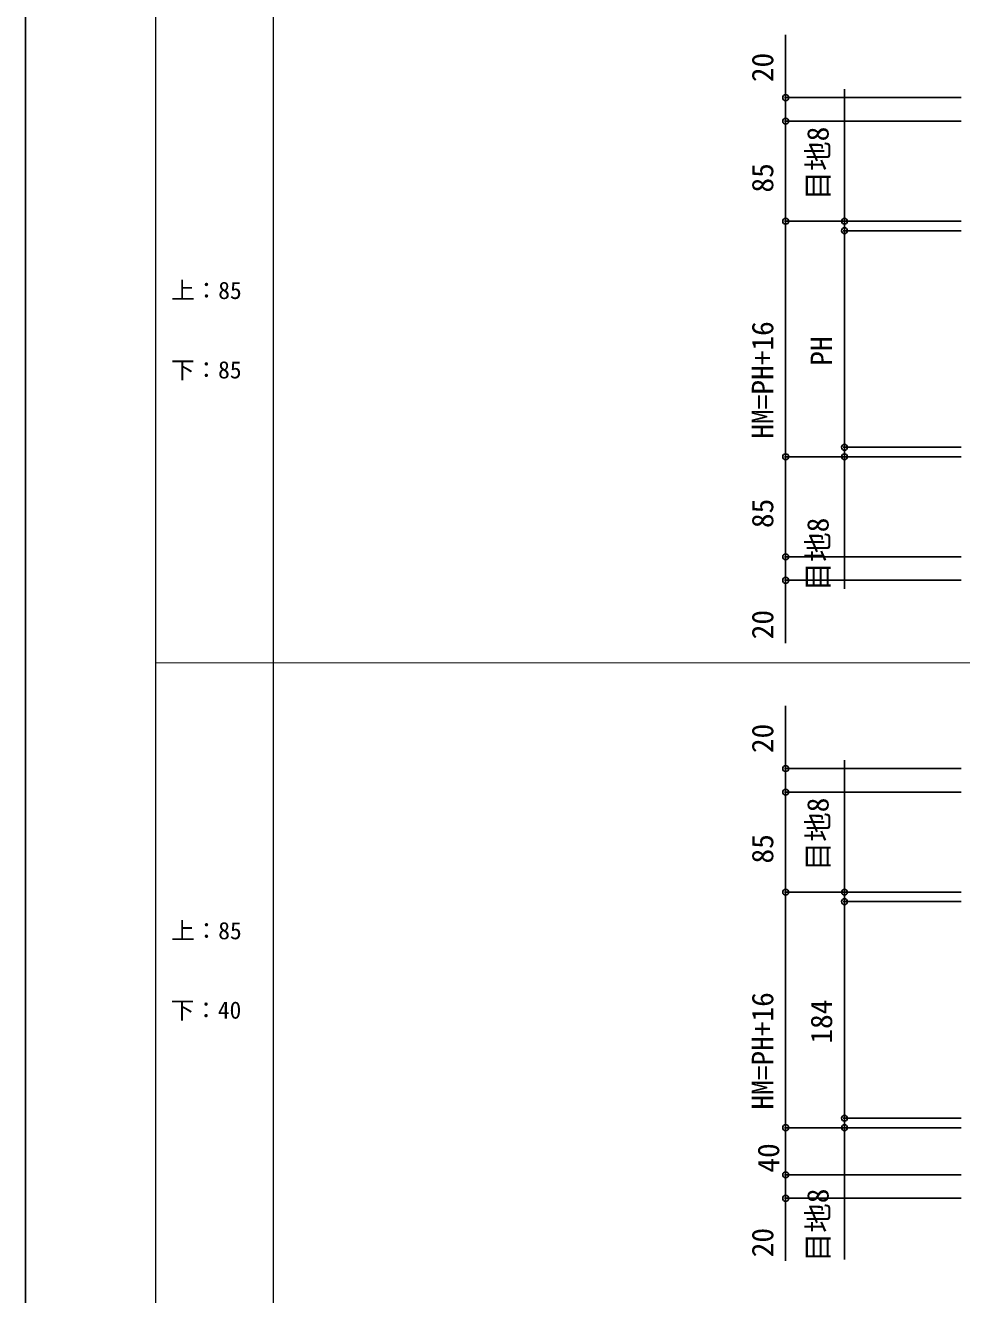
# Model space of a CAD drawing. Units: millimetres, scale not verified. Extents: x -1750 to 1750, y -2600 to 2589.
# Drawn here: x -1750 to -955, y 100 to 1178 of the extents above; entities that cross this region are included whole.
import ezdxf
from ezdxf.enums import TextEntityAlignment as Align

# ---------------------------------------------------------------- set-up
doc = ezdxf.new("R2010")
doc.units = ezdxf.units.MM
doc.header["$LTSCALE"] = 14
doc.layers.add('0-1_DIM3', color=63, linetype='Continuous', lineweight=18)
for name, color, linetype in [('0-2_USER1', 3, 'Continuous'), ('0-7_YKK_D', 6, 'Continuous'), ('0-8_YKK_ZWAK', 7, 'Continuous')]:
    doc.layers.add(name, color=color, linetype=linetype)
doc.styles.add('ＭＳ ゴシック', font='')
doc.styles.get('ＭＳ ゴシック').set_extended_font_data('MS Gothic')

msp = doc.modelspace()

# ---------------------------------------------------------------- linework, layer by layer
at = {"layer": '0-1_DIM3'}
for p, q in [((-1539.56, 1736.12), (-1539.56, -463.82)), ((1680.48, 638.04), (-1639.56, 636.12))]:
    msp.add_line(p, q, dxfattribs=at)
msp.add_lwpolyline([(1680.48, 2238.04), (-1639.56, 2236.12), (-1639.56, -463.88)], dxfattribs=at)
at = {"layer": '0-7_YKK_D'}
for p, q in [((-1054.06, 1011.58), (-1054.06, 1123.68)), ((-955.06, 1116.58), (-1105.06, 1116.58)), ((-955.06, 1096.58), (-1105.06, 1096.58)), ((-955.06, 1096.58), (-1105.06, 1096.58)), ((-1104.06, 1096.58), (-1104.06, 1011.58)), ((-955.06, 1011.58), (-1105.06, 1011.58)), ((-955.06, 1011.58), (-1105.06, 1011.58)), ((-1104.06, 1011.58), (-1104.06, 811.58)), ((-955.06, 1011.58), (-1055.06, 1011.58)), ((-955.06, 1003.58), (-1055.06, 1003.58)), ((-955.06, 1003.58), (-1055.06, 1003.58)), ((-1054.06, 1003.58), (-1054.06, 1011.58)), ((-1054.06, 1003.58), (-1054.06, 993.58)), ((-1054.06, 1003.58), (-1054.06, 819.58)), ((-955.06, 819.58), (-1055.06, 819.58)), ((-955.06, 819.58), (-1055.06, 819.58)), ((-1054.06, 819.58), (-1054.06, 829.58)), ((-1054.06, 819.58), (-1054.06, 811.58)), ((-955.06, 811.58), (-1105.06, 811.58)), ((-955.06, 811.58), (-1105.06, 811.58)), ((-1104.06, 811.58), (-1104.06, 726.58)), ((-955.06, 811.58), (-1055.06, 811.58)), ((-1054.06, 811.58), (-1054.06, 699.48)), ((-955.06, 726.58), (-1105.06, 726.58)), ((-955.06, 726.58), (-1105.06, 726.58)), ((-955.06, 706.58), (-1105.06, 706.58)), ((-1054.06, 441.65), (-1054.06, 553.76)), ((-955.06, 546.65), (-1105.06, 546.65)), ((-955.06, 526.65), (-1105.06, 526.65)), ((-955.06, 526.65), (-1105.06, 526.65)), ((-1104.06, 526.65), (-1104.06, 441.65)), ((-955.06, 441.65), (-1105.06, 441.65)), ((-955.06, 441.65), (-1105.06, 441.65)), ((-1104.06, 441.65), (-1104.06, 241.65)), ((-955.06, 441.65), (-1055.06, 441.65)), ((-955.06, 433.65), (-1055.06, 433.65)), ((-955.06, 433.65), (-1055.06, 433.65)), ((-1054.06, 433.65), (-1054.06, 441.65)), ((-1054.06, 433.65), (-1054.06, 423.65)), ((-1054.06, 433.65), (-1054.06, 249.65)), ((-1054.06, 249.65), (-1054.06, 259.65)), ((-955.06, 249.65), (-1055.06, 249.65)), ((-955.06, 249.65), (-1055.06, 249.65)), ((-1054.06, 249.65), (-1054.06, 241.65)), ((-955.06, 241.65), (-1105.06, 241.65)), ((-955.06, 241.65), (-1105.06, 241.65)), ((-1104.06, 241.65), (-1104.06, 201.65)), ((-955.06, 241.65), (-1055.06, 241.65)), ((-1054.06, 241.65), (-1054.06, 129.55)), ((-955.06, 201.65), (-1105.06, 201.65)), ((-955.06, 201.65), (-1105.06, 201.65)), ((-955.06, 181.65), (-1105.06, 181.65))]:
    msp.add_line(p, q, dxfattribs=at)
for points in [[(-1104.06, 1096.58), (-1104.06, 1116.58), (-1104.06, 1169.82)], [(-1104.06, 726.58), (-1104.06, 706.58), (-1104.06, 653.34)], [(-1104.06, 526.65), (-1104.06, 546.65), (-1104.06, 599.89)], [(-1104.06, 201.65), (-1104.06, 181.65), (-1104.06, 128.42)]]:
    msp.add_lwpolyline(points, dxfattribs=at)
for centre in [(-1104.06, 1116.58), (-1104.06, 1096.58), (-1104.06, 1096.58), (-1104.06, 1011.58), (-1104.06, 1011.58), (-1054.06, 1011.58), (-1054.06, 1003.58), (-1054.06, 1003.58), (-1054.06, 819.58), (-1054.06, 819.58), (-1104.06, 811.58), (-1104.06, 811.58), (-1054.06, 811.58), (-1104.06, 726.58), (-1104.06, 726.58), (-1104.06, 706.58), (-1104.06, 546.65), (-1104.06, 526.65), (-1104.06, 526.65), (-1104.06, 441.65), (-1104.06, 441.65), (-1054.06, 441.65), (-1054.06, 433.65), (-1054.06, 433.65), (-1054.06, 249.65), (-1054.06, 249.65), (-1104.06, 241.65), (-1104.06, 241.65), (-1054.06, 241.65), (-1104.06, 201.65), (-1104.06, 201.65), (-1104.06, 181.65)]:
    msp.add_circle(centre, 2.5, dxfattribs=at)
at = {"layer": '0-8_YKK_ZWAK'}
msp.add_line((-1750, 2499.6), (-1750, -2600.4), dxfattribs=at)

# ---------------------------------------------------------------- texts
at = {"layer": '0-2_USER1', "style": 'ＭＳ ゴシック'}
for s, p in [('上：85', (-1626.15, 941.14)), ('下：85', (-1626.27, 873.68)), ('上：85', (-1626.15, 397.29)), ('下：40', (-1626.49, 329.83))]:
    msp.add_text(s, height=14.66, dxfattribs=at).set_placement(p, align=Align.BOTTOM_LEFT)
at = {"layer": '0-7_YKK_D', "style": 'ＭＳ ゴシック'}
for s, p in [('20', (-1109.06, 1129.73)), ('目地8', (-1062.04, 1029.48)), ('85', (-1109.06, 1035.97)), ('HM=PH+16', (-1109.06, 826.92)), ('PH', (-1059.06, 888.85)), ('85', (-1109.06, 750.97)), ('目地8', (-1062.04, 697.37)), ('20', (-1109.06, 656.49)), ('20', (-1109.06, 559.81)), ('目地8', (-1062.04, 459.55)), ('85', (-1109.06, 466.04)), ('HM=PH+16', (-1109.06, 257)), ('184', (-1059.06, 313.03)), ('40', (-1104.06, 203.47)), ('目地8', (-1062.04, 127.45)), ('20', (-1109.06, 131.57))]:
    msp.add_text(s, height=18.33, rotation=90, dxfattribs=at).set_placement(p, align=Align.BOTTOM_LEFT)

doc.saveas('drawing.dxf')
